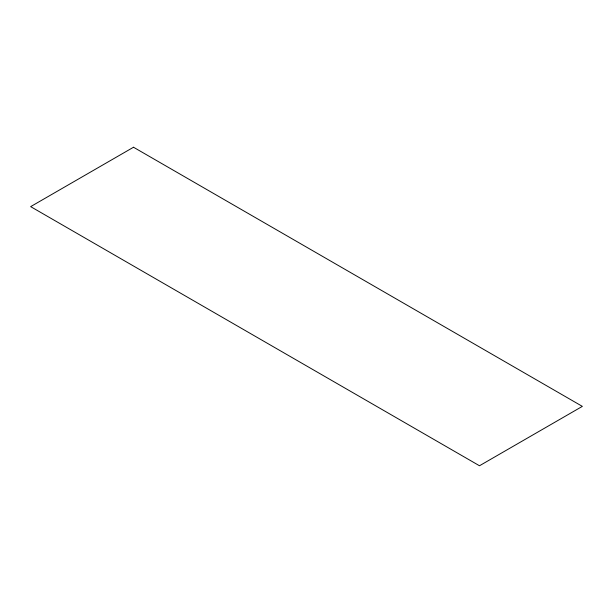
<?xml version="1.0" encoding="UTF-8"?>
<svg xmlns="http://www.w3.org/2000/svg" width="613" height="613" viewBox="0 0 613 613"><rect width="100%" height="100%" fill="white"/><g stroke="black" fill="none" stroke-linecap="round" stroke-linejoin="round"><path stroke-width="0.92" d="M133.511 147.243L30.65 206.627L479.489 465.757L582.35 406.373L133.511 147.243"/></g></svg>
